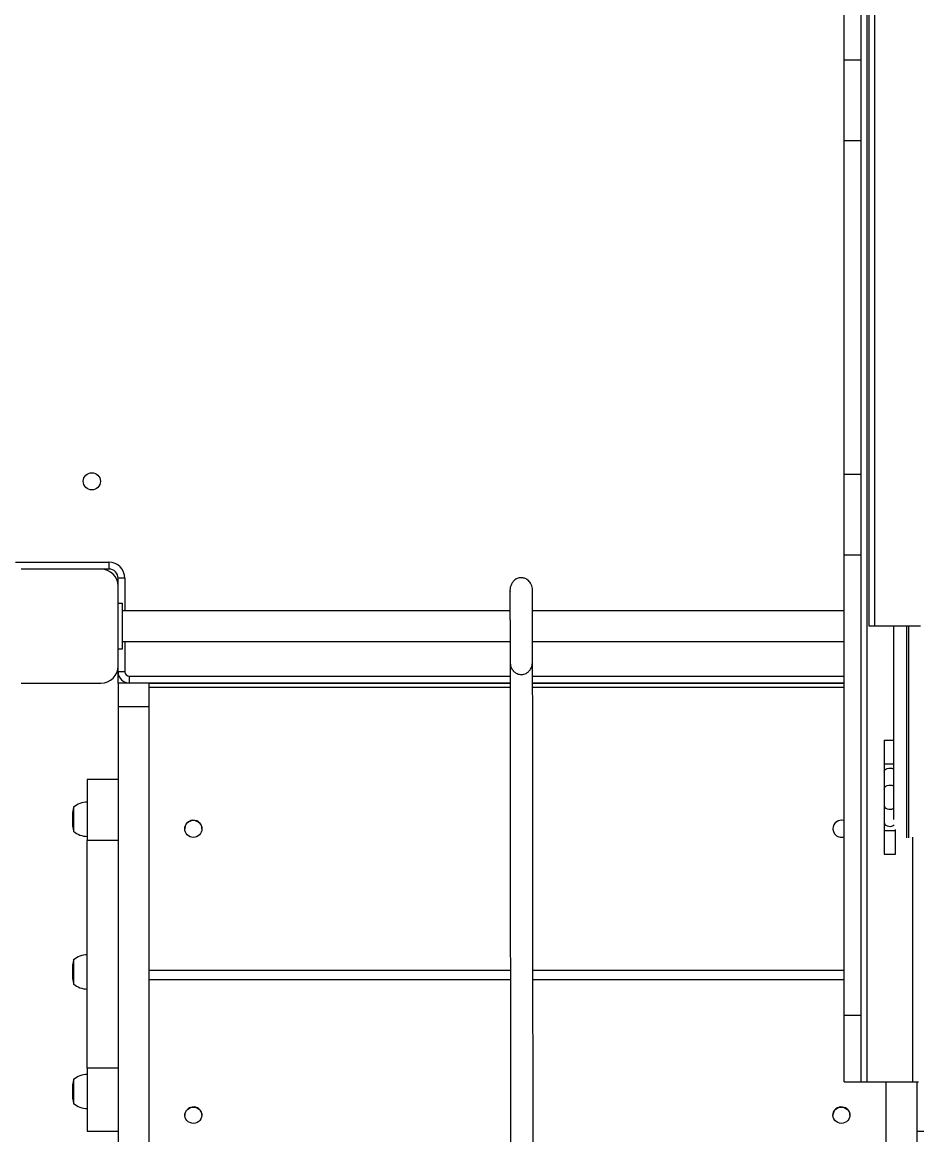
# Model space of a CAD drawing. Header units: millimetres. Extents: x -11024 to 8278, y -7837 to 5770.
# Drawn here: x -4197 to -3413, y -2183 to -1207 of the extents above; entities that cross this region are included whole.
import ezdxf

# ---------------------------------------------------------------- set-up
doc = ezdxf.new("R2010")
doc.units = ezdxf.units.MM
for name, color, linetype in [('DIKOM_ОБЪЕКТ', 7, 'Continuous'), ('DIKOM_РАЗМЕР_ЗОНА', 7, 'Continuous'), ('DIKOM_РАЗМЕР_ОБЪЕКТА', 7, 'Continuous')]:
    doc.layers.add(name, color=color, linetype=linetype)
doc.styles.add('style1', font='arial.ttf', dxfattribs={"width": 0.8})
doc.dimstyles.new('1-50', dxfattribs={"dimtxt": 300, "dimasz": 200, "dimexe": 100, "dimexo": 0, "dimgap": 100, "dimtad": 1, "dimtxsty": 'style1', "dimcen": 200, "dimclrd": 7, "dimclre": 7, "dimclrt": 7, "dimadec": 1, "dimazin": 2, "dimtfac": 1, "dimtmove": 0, "dimatfit": 2, "dimfxl": 0, "dimlwd": 25, "dimlwe": 18, "dimarcsym": 0})

# ---------------------------------------------------------------- blocks, each defined once
blk = doc.blocks.new('*D9')
at = {"layer": 'Defpoints', "color": 0, "transparency": 16777216}
for p in [(3740.68, 3707.51), (-8191.56, -3797.25), (-1076.12, -3797.25)]:
    blk.add_point(p, dxfattribs=at)
at = {"layer": 'DIKOM_РАЗМЕР_ОБЪЕКТА', "color": 7, "lineweight": 18, "transparency": 16777216}
for p, q in [((3740.68, 3707.51), (-8291.56, 3707.51)), ((-1076.12, -3797.25), (-8291.56, -3797.25))]:
    blk.add_line(p, q, dxfattribs=at)
at = {"layer": 'DIKOM_РАЗМЕР_ОБЪЕКТА', "color": 7, "lineweight": 25, "transparency": 16777216}
blk.add_line((-8191.56, 3507.51), (-8191.56, -3597.25), dxfattribs=at)
at = {"layer": 'DIKOM_РАЗМЕР_ОБЪЕКТА', "color": 7, "transparency": 16777216}
for points in [[(-8224.9, 3507.51), (-8158.23, 3507.51), (-8191.56, 3707.51)], [(-8224.9, -3597.25), (-8158.23, -3597.25), (-8191.56, -3797.25)]]:
    blk.add_solid(points, dxfattribs=at)
at = {"layer": 'DIKOM_РАЗМЕР_ОБЪЕКТА', "color": 7, "transparency": 16777216, "insert": (-8444.74, -44.87), "char_height": 300, "attachment_point": 5, "rotation": 90, "style": 'style1'}
blk.add_mtext('7500', dxfattribs=at)
blk = doc.blocks.new('*D10')
at = {"layer": 'Defpoints', "color": 0, "transparency": 16777216}
for p in [(-7791.31, -186.83), (6174.94, -1432.98), (6174.94, -5371.27)]:
    blk.add_point(p, dxfattribs=at)
at = {"layer": 'DIKOM_РАЗМЕР_ОБЪЕКТА', "color": 7, "lineweight": 18, "transparency": 16777216}
for p, q in [((-7791.31, -186.83), (-7791.31, -5471.27)), ((6174.94, -1432.98), (6174.94, -5471.27))]:
    blk.add_line(p, q, dxfattribs=at)
at = {"layer": 'DIKOM_РАЗМЕР_ОБЪЕКТА', "color": 7, "lineweight": 25, "transparency": 16777216}
blk.add_line((-7591.31, -5371.27), (5974.94, -5371.27), dxfattribs=at)
at = {"layer": 'DIKOM_РАЗМЕР_ОБЪЕКТА', "color": 7, "transparency": 16777216}
for points in [[(-7591.31, -5337.93), (-7591.31, -5404.6), (-7791.31, -5371.27)], [(5974.94, -5337.93), (5974.94, -5404.6), (6174.94, -5371.27)]]:
    blk.add_solid(points, dxfattribs=at)
at = {"layer": 'DIKOM_РАЗМЕР_ОБЪЕКТА', "color": 7, "transparency": 16777216, "insert": (-1343.68, -5118.1), "char_height": 300, "attachment_point": 5, "style": 'style1'}
blk.add_mtext('14000', dxfattribs=at)
blk = doc.blocks.new('*D11')
at = {"layer": 'Defpoints', "color": 0, "transparency": 16777216}
for p in [(3316.13, 5770.14), (-10574.15, -5797.25), (-1580.09, -5797.25)]:
    blk.add_point(p, dxfattribs=at)
at = {"layer": 'DIKOM_РАЗМЕР_ЗОНА', "color": 7, "lineweight": 18, "transparency": 16777216}
for p, q in [((3316.13, 5770.14), (-10674.15, 5770.14)), ((-1580.09, -5797.25), (-10674.15, -5797.25))]:
    blk.add_line(p, q, dxfattribs=at)
at = {"layer": 'DIKOM_РАЗМЕР_ЗОНА', "color": 7, "lineweight": 25, "transparency": 16777216}
blk.add_line((-10574.15, 5570.14), (-10574.15, -5597.25), dxfattribs=at)
at = {"layer": 'DIKOM_РАЗМЕР_ЗОНА', "color": 7, "transparency": 16777216}
for points in [[(-10607.49, 5570.14), (-10540.82, 5570.14), (-10574.15, 5770.14)], [(-10607.49, -5597.25), (-10540.82, -5597.25), (-10574.15, -5797.25)]]:
    blk.add_solid(points, dxfattribs=at)
at = {"layer": 'DIKOM_РАЗМЕР_ЗОНА', "color": 7, "transparency": 16777216, "insert": (-10827.33, -172.99), "char_height": 300, "attachment_point": 5, "rotation": 90, "style": 'style1'}
blk.add_mtext('11500', dxfattribs=at)
blk = doc.blocks.new('*D12')
at = {"layer": 'Defpoints', "color": 0, "transparency": 16777216}
for p in [(8278.33, -1824.9), (-9291.31, -2098.9), (8278.33, -7737.03)]:
    blk.add_point(p, dxfattribs=at)
at = {"layer": 'DIKOM_РАЗМЕР_ЗОНА', "color": 7, "lineweight": 18, "transparency": 16777216}
for p, q in [((8278.33, -1824.9), (8278.33, -7837.03)), ((-9291.31, -2098.9), (-9291.31, -7837.03))]:
    blk.add_line(p, q, dxfattribs=at)
at = {"layer": 'DIKOM_РАЗМЕР_ЗОНА', "color": 7, "lineweight": 25, "transparency": 16777216}
blk.add_line((-9091.31, -7737.03), (8078.33, -7737.03), dxfattribs=at)
at = {"layer": 'DIKOM_РАЗМЕР_ЗОНА', "color": 7, "transparency": 16777216}
for points in [[(-9091.31, -7703.7), (-9091.31, -7770.36), (-9291.31, -7737.03)], [(8078.33, -7703.7), (8078.33, -7770.36), (8278.33, -7737.03)]]:
    blk.add_solid(points, dxfattribs=at)
at = {"layer": 'DIKOM_РАЗМЕР_ЗОНА', "color": 7, "transparency": 16777216, "insert": (-900.48, -7483.86), "char_height": 300, "attachment_point": 5, "style": 'style1'}
blk.add_mtext('17500', dxfattribs=at)

msp = doc.modelspace()

# ---------------------------------------------------------------- linework, layer by layer
at = {"layer": 'DIKOM_ОБЪЕКТ', "color": 7, "linetype": 'Continuous', "lineweight": 15}
for p, q in [((-3454.452, -1736.829), (-3454.452, 1463.171)), ((-3449.452, -1736.829), (-3449.452, 1463.171)), ((-3456.184, -2136.829), (-3456.184, -386.829)), ((-3476.184, -1240.415), (-3476.184, -836.651)), ((-3461.184, -1240.415), (-3461.184, -836.651)), ((-3476.184, -1240.415), (-3461.184, -1240.415)), ((-3476.184, -1310.926), (-3476.184, -1240.415)), ((-3461.184, -1310.926), (-3461.184, -1240.415)), ((-3476.184, -1310.926), (-3461.184, -1310.926)), ((-3476.184, -1603.712), (-3476.184, -1310.926)), ((-3461.184, -1407.528), (-3461.184, -1310.926)), ((-3461.184, -1507.108), (-3461.184, -1407.528)), ((-3461.184, -1603.712), (-3461.184, -1507.108)), ((-3476.184, -1603.712), (-3461.184, -1603.712)), ((-3476.184, -1674.224), (-3476.184, -1603.712)), ((-3461.184, -1674.224), (-3461.184, -1603.712)), ((-3476.184, -1674.224), (-3461.184, -1674.224)), ((-3476.184, -2077.99), (-3476.184, -1674.224)), ((-3461.184, -2077.99), (-3461.184, -1674.224)), ((-4202.616, -1680.829), (-4120.616, -1680.829)), ((-4127.616, -1686.829), (-4197.616, -1686.829)), ((-4120.616, -1686.829), (-4127.616, -1686.829)), ((-4120.616, -1680.829), (-4120.616, -1686.829)), ((-4112.616, -1701.829), (-4112.616, -1694.829)), ((-4106.616, -1694.829), (-4112.616, -1694.829)), ((-4106.616, -1694.829), (-4106.616, -1723.329)), ((-4112.616, -1771.829), (-4112.616, -1701.829)), ((-4112.616, -1716.829), (-4108.616, -1716.829)), ((-4108.616, -1756.829), (-4108.616, -1716.829)), ((-3769.109, -1723.329), (-4108.616, -1723.329)), ((-3476.184, -1723.329), (-3749.31, -1723.329)), ((-3449.452, -1736.829), (-3454.452, -1736.829)), ((-3409.452, -1736.829), (-3449.452, -1736.829)), ((-3432.673, -1906.382), (-3432.673, -1736.829)), ((-3421.673, -1736.829), (-3421.673, -1922.47)), ((-3419.673, -1922.47), (-3419.673, -1736.829)), ((-4108.616, -1750.329), (-3769.082, -1750.329)), ((-4106.616, -1750.329), (-4106.616, -1776.829)), ((-3749.285, -1750.329), (-3476.184, -1750.329)), ((-4112.616, -1756.829), (-4108.616, -1756.829)), ((-4112.616, -1776.829), (-4112.616, -1771.829)), ((-4112.616, -1786.829), (-4112.616, -1776.829)), ((-4106.616, -1776.829), (-4112.616, -1776.829)), ((-4102.616, -1786.829), (-4102.616, -1780.829)), ((-4102.616, -1780.829), (-3769.052, -1780.829)), ((-3749.251, -1780.829), (-3476.184, -1780.829)), ((-4197.616, -1786.829), (-4127.616, -1786.829)), ((-4085.616, -1786.829), (-4112.616, -1786.829)), ((-4112.616, -1786.829), (-4112.616, -1807.638)), ((-4085.616, -1786.829), (-4085.616, -1807.638)), ((-3769.046, -1786.829), (-4085.616, -1786.829)), ((-3769.046, -1787.104), (-4085.616, -1787.104)), ((-3769.042, -1790.508), (-4085.616, -1790.508)), ((-3476.184, -1786.829), (-3749.245, -1786.829)), ((-3476.184, -1787.104), (-3749.245, -1787.104)), ((-3476.184, -1790.508), (-3749.242, -1790.508)), ((-4085.616, -1807.638), (-4112.616, -1807.638)), ((-4112.616, -1807.638), (-4112.616, -3009.175)), ((-4085.616, -1807.638), (-4085.616, -3009.175)), ((-3441.184, -1836.829), (-3441.184, -1857.687)), ((-3441.184, -1836.829), (-3432.673, -1836.829)), ((-3441.184, -1857.687), (-3441.184, -1864.758)), ((-3441.184, -1857.687), (-3432.673, -1857.687)), ((-4112.616, -1871.403), (-4139.616, -1871.403)), ((-4139.616, -1871.403), (-4139.616, -1924.702)), ((-3441.184, -1864.758), (-3441.184, -1879.758)), ((-3441.184, -1879.758), (-3441.184, -1893.9)), ((-4151.616, -1895.412), (-4151.616, -1907.561)), ((-3441.184, -1893.9), (-3441.184, -1908.9)), ((-4152.668, -1904.738), (-4152.668, -1907.687)), ((-4151.616, -1907.561), (-4151.616, -1917.012)), ((-3476.54, -1907.361), (-3476.175, -1907.476)), ((-3476.54, -1907.403), (-3476.184, -1907.514)), ((-3441.184, -1908.9), (-3441.184, -1915.971)), ((-4054.116, -1914.511), (-4054.116, -1914.553)), ((-4039.116, -1914.553), (-4039.116, -1914.511)), ((-3486.116, -1914.511), (-3486.116, -1914.553)), ((-3441.184, -1915.971), (-3441.184, -1936.829)), ((-3441.184, -1915.971), (-3431.184, -1915.971)), ((-3431.184, -1915.971), (-3431.184, -1915.256)), ((-3431.184, -1936.829), (-3431.184, -1915.971)), ((-4112.616, -1924.702), (-4139.616, -1924.702)), ((-4139.616, -2124.506), (-4139.616, -1924.702)), ((-3416.184, -2136.829), (-3416.184, -1921.877)), ((-3441.184, -1936.829), (-3431.184, -1936.829)), ((-4152.668, -2038.579), (-4152.668, -2041.529)), ((-4151.616, -2029.254), (-4151.616, -2041.335)), ((-4085.616, -2038.514), (-3768.799, -2038.514)), ((-3748.998, -2038.514), (-3476.184, -2038.514)), ((-4151.616, -2041.335), (-4151.616, -2050.854)), ((-3768.79, -2047.06), (-4085.616, -2047.06)), ((-3476.184, -2047.06), (-3748.989, -2047.06)), ((-3476.184, -2077.99), (-3461.184, -2077.99)), ((-3476.184, -2136.361), (-3476.184, -2077.99)), ((-3461.184, -2127.323), (-3461.184, -2077.99)), ((-4112.616, -2124.506), (-4139.616, -2124.506)), ((-4139.616, -2124.506), (-4139.616, -2179.689)), ((-4151.616, -2134.08), (-4151.616, -2145.388)), ((-3461.184, -2136.829), (-3461.184, -2127.323)), ((-4152.668, -2143.406), (-4152.668, -2146.355)), ((-4151.616, -2145.388), (-4151.616, -2155.68)), ((-3476.184, -2136.361), (-3461.184, -2136.361)), ((-3456.184, -2136.829), (-3461.184, -2136.829)), ((-3416.184, -2136.829), (-3456.184, -2136.829)), ((-3439.616, -2136.829), (-3439.616, -3009.175)), ((-3411.184, -2136.829), (-3416.184, -2136.829)), ((-3412.616, -2136.829), (-3412.616, -3009.175)), ((-4054.116, -2165.59), (-4054.116, -2165.696)), ((-4039.116, -2165.696), (-4039.116, -2165.59)), ((-3486.116, -2165.59), (-3486.116, -2165.696)), ((-3471.116, -2165.696), (-3471.116, -2165.59)), ((-4139.616, -2179.689), (-4112.616, -2179.689)), ((-3412.616, -2179.689), (-3385.616, -2179.689))]:
    msp.add_line(p, q, dxfattribs=at)
at = {"layer": 'DIKOM_ОБЪЕКТ', "color": 7, "linetype": 'Continuous', "lineweight": 15, "flags": 128}
for points in [[(-3441.184, -1864.758), (-3440.998, -1863.804), (-3440.456, -1862.921), (-3439.596, -1862.174), (-3438.484, -1861.619), (-3437.201, -1861.297), (-3435.843, -1861.231), (-3434.51, -1861.427), (-3433.3, -1861.87), (-3432.673, -1862.241)], [(-3441.184, -1879.758), (-3440.998, -1878.804), (-3440.456, -1877.921), (-3439.596, -1877.174), (-3438.484, -1876.619), (-3437.201, -1876.297), (-3435.843, -1876.231), (-3434.51, -1876.427), (-3433.3, -1876.87), (-3432.673, -1877.241)], [(-3441.184, -1893.9), (-3440.998, -1894.854), (-3440.456, -1895.737), (-3439.596, -1896.484), (-3438.484, -1897.04), (-3437.201, -1897.362), (-3435.843, -1897.428), (-3434.51, -1897.232), (-3433.3, -1896.789), (-3432.673, -1896.418)], [(-3441.184, -1908.9), (-3440.998, -1909.854), (-3440.456, -1910.737), (-3439.596, -1911.484), (-3438.484, -1912.04), (-3437.201, -1912.362), (-3435.843, -1912.428), (-3434.51, -1912.232), (-3433.3, -1911.789), (-3432.305, -1911.132), (-3432.259, -1911.091)], [(-4047.565, -2158.641), (-4045.944, -2158.613), (-4044.354, -2158.915), (-4042.869, -2159.535), (-4041.56, -2160.443), (-4040.488, -2161.596), (-4039.701, -2162.941), (-4039.239, -2164.415), (-4039.121, -2165.949), (-4039.353, -2167.471), (-4039.925, -2168.91), (-4040.81, -2170.198), (-4041.967, -2171.276), (-4043.341, -2172.094), (-4044.867, -2172.612), (-4046.476, -2172.807), (-4048.092, -2172.669), (-4049.638, -2172.205), (-4051.043, -2171.437), (-4052.241, -2170.4), (-4053.176, -2169.143), (-4053.804, -2167.726), (-4054.096, -2166.213), (-4054.038, -2164.676), (-4053.634, -2163.187), (-4052.901, -2161.815), (-4051.874, -2160.625), (-4050.601, -2159.671), (-4049.143, -2159), (-4047.565, -2158.641)], [(-3477.666, -2158.641), (-3476.089, -2159), (-3474.63, -2159.671), (-3473.358, -2160.625), (-3472.331, -2161.815), (-3471.598, -2163.187), (-3471.194, -2164.676), (-3471.136, -2166.213), (-3471.428, -2167.726), (-3472.056, -2169.143), (-3472.991, -2170.4), (-3474.189, -2171.437), (-3475.594, -2172.205), (-3477.14, -2172.669), (-3478.755, -2172.807), (-3480.364, -2172.612), (-3481.891, -2172.094), (-3483.265, -2171.276), (-3484.422, -2170.198), (-3485.307, -2168.91), (-3485.879, -2167.471), (-3486.111, -2165.949), (-3485.993, -2164.415), (-3485.53, -2162.941), (-3484.744, -2161.596), (-3483.672, -2160.443), (-3482.362, -2159.535), (-3480.878, -2158.915), (-3479.288, -2158.613), (-3477.666, -2158.641)]]:
    msp.add_lwpolyline(points, dxfattribs=at)
at = {"layer": 'DIKOM_ОБЪЕКТ', "color": 7, "linetype": 'Continuous', "lineweight": 15}
for centre, radius in [((-4135.616, -1609.829), 7.5), ((-4046.644, -1914.594), 7.476)]:
    msp.add_circle(centre, radius, dxfattribs=at)
for centre, radius, start, end in [((-4127.616, -1701.829), 15, 0, 90), ((-4120.616, -1694.829), 14, 0, 90), ((-4120.616, -1694.829), 8, 0, 90), ((-4127.616, -1771.829), 15, 270, 0), ((-4102.616, -1776.829), 10, 180, 270), ((-4102.616, -1776.829), 4, 180, 270), ((-4139.456, -1909.889), 18.677, 90.490933, 130.621157), ((-4110.833, -1904.738), 41.836, 167.120378, 180), ((-4110.833, -1907.687), 41.836, 180, 192.879622), ((-4046.667, -1914.53), 7.45, 105.773139, 179.850046), ((-4046.601, -1914.548), 7.485, 0.288058, 106.220425), ((-3478.629, -1914.551), 7.487, 73.798552, 179.692964), ((-3478.636, -1914.554), 7.452, 73.661481, 289.21486), ((-4139.456, -1902.536), 18.677, 229.378843, 269.509067), ((-4139.456, -2043.731), 18.677, 90.490933, 130.621157), ((-4110.833, -2038.579), 41.836, 167.120378, 180), ((-4110.833, -2041.529), 41.836, 180, 192.879622), ((-4139.456, -2036.377), 18.677, 229.378843, 269.509067), ((-4110.833, -2143.406), 41.836, 167.120378, 180), ((-4139.456, -2148.557), 18.677, 90.490933, 130.621157), ((-4110.833, -2146.355), 41.836, 180, 192.879622), ((-4139.456, -2141.204), 18.677, 229.378843, 269.509067), ((-4046.843, -2165.775), 7.275, 95.697778, 178.544341), ((-4046.476, -2165.819), 7.364, 1.778053, 98.50371), ((-3478.755, -2165.819), 7.364, 81.494447, 178.223791), ((-3478.332, -2165.722), 7.217, 1.046753, 84.706969)]:
    msp.add_arc(centre, radius, start, end, dxfattribs=at)
for points, knots in [([(-3749.354, -1706.407), (-3749.344, -1705.572), (-3749.324, -1703.917), (-3749.899, -1701.495), (-3750.879, -1699.348), (-3752.139, -1697.644), (-3753.512, -1696.375), (-3755.363, -1695.174), (-3757.926, -1694.322), (-3760.695, -1694.424), (-3763.01, -1695.168), (-3764.99, -1696.339), (-3766.875, -1698.238), (-3768.311, -1700.745), (-3768.955, -1703.107), (-3769.147, -1705.014), (-3769.114, -1705.954), (-3769.097, -1706.423)], [0, 0, 0, 0, 0.0759893, 0.1504887, 0.2206698, 0.2821055, 0.3317902, 0.3772214, 0.4673339, 0.5543962, 0.6056363, 0.6712805, 0.748676, 0.8329858, 0.9180084, 0.9590592, 1, 1, 1, 1]), ([(-3769.103, -1706.208), (-3769.107, -1706.273), (-3769.115, -1706.401), (-3769.12, -1707.515), (-3769.122, -1709.097), (-3769.121, -1711.202), (-3769.118, -1713.702), (-3769.115, -1716.437), (-3769.111, -1718.886), (-3769.11, -1721.009), (-3769.109, -1722.939), (-3769.107, -1725.221), (-3769.105, -1728.061), (-3769.101, -1731.522), (-3769.098, -1735.265), (-3769.093, -1738.823), (-3769.089, -1742.208), (-3769.086, -1745.445), (-3769.084, -1748.62), (-3769.081, -1751.636), (-3769.079, -1754.423), (-3769.076, -1757.181), (-3769.075, -1759.832), (-3769.071, -1762.284), (-3769.069, -1764.409), (-3769.065, -1766.166), (-3769.062, -1766.85), (-3769.061, -1767.2)], [0, 0, 0, 0, 0.0527194, 0.1043231, 0.1516444, 0.1946006, 0.2449315, 0.2872067, 0.3213224, 0.3472144, 0.3695237, 0.3928499, 0.4297566, 0.4689964, 0.5106112, 0.5546471, 0.5868351, 0.6234267, 0.6644073, 0.6980142, 0.7340523, 0.7725076, 0.8133553, 0.8565551, 0.9020888, 0.9499258, 1, 1, 1, 1]), ([(-3749.274, -1767.127), (-3749.273, -1766.734), (-3749.27, -1765.977), (-3749.27, -1763.982), (-3749.271, -1761.654), (-3749.275, -1758.877), (-3749.279, -1755.801), (-3749.282, -1752.608), (-3749.286, -1749.851), (-3749.287, -1747.532), (-3749.288, -1745.464), (-3749.29, -1743.042), (-3749.293, -1740.069), (-3749.297, -1736.508), (-3749.3, -1732.726), (-3749.304, -1729.201), (-3749.308, -1725.922), (-3749.311, -1722.865), (-3749.313, -1719.95), (-3749.315, -1717.264), (-3749.317, -1714.859), (-3749.319, -1712.568), (-3749.322, -1710.474), (-3749.325, -1708.67), (-3749.33, -1707.28), (-3749.337, -1706.34), (-3749.344, -1706.225), (-3749.347, -1706.167)], [0, 0, 0, 0, 0.0562062, 0.1081319, 0.1556644, 0.1987505, 0.2491644, 0.2914546, 0.325549, 0.3514037, 0.3736249, 0.396902, 0.4338073, 0.4731315, 0.5149127, 0.5591957, 0.591522, 0.6281679, 0.6691081, 0.7026132, 0.7384795, 0.7766839, 0.8171924, 0.8599515, 0.9049317, 0.9520827, 1, 1, 1, 1]), ([(-3748.116, -2941.456), (-3748.12, -2937.674), (-3748.127, -2930.29), (-3748.138, -2919.46), (-3748.148, -2909.13), (-3748.157, -2899.289), (-3748.167, -2889.931), (-3748.176, -2881.056), (-3748.184, -2872.876), (-3748.191, -2865.371), (-3748.198, -2858.526), (-3748.205, -2852.104), (-3748.21, -2846.114), (-3748.215, -2840.562), (-3748.225, -2831.118), (-3748.238, -2817.321), (-3748.257, -2798.502), (-3748.277, -2778.244), (-3748.298, -2756.495), (-3748.321, -2733.386), (-3748.344, -2709.59), (-3748.368, -2685.196), (-3748.393, -2659.782), (-3748.419, -2633.394), (-3748.445, -2606.075), (-3748.473, -2578.404), (-3748.5, -2550.493), (-3748.527, -2522.149), (-3748.552, -2497.123), (-3748.573, -2475.573), (-3748.59, -2457.768), (-3748.608, -2439.608), (-3748.626, -2421.058), (-3748.645, -2402.085), (-3748.664, -2382.656), (-3748.683, -2362.733), (-3748.703, -2342.175), (-3748.723, -2320.93), (-3748.745, -2299.061), (-3748.766, -2276.825), (-3748.788, -2254.325), (-3748.81, -2231.8), (-3748.832, -2209.352), (-3748.853, -2187.084), (-3748.874, -2164.987), (-3748.894, -2144.94), (-3748.912, -2126.974), (-3748.927, -2111.063), (-3748.942, -2095.534), (-3748.957, -2080.451), (-3748.971, -2065.881), (-3748.985, -2051.892), (-3748.998, -2038.554), (-3749.01, -2025.826), (-3749.022, -2013.666), (-3749.033, -2002.032), (-3749.044, -1990.877), (-3749.057, -1978.369), (-3749.07, -1964.736), (-3749.084, -1950.118), (-3749.098, -1936.052), (-3749.112, -1922.498), (-3749.124, -1909.386), (-3749.137, -1896.734), (-3749.149, -1884.586), (-3749.16, -1873.918), (-3749.169, -1864.598), (-3749.177, -1856.508), (-3749.183, -1849.88), (-3749.188, -1844.469), (-3749.193, -1840.049), (-3749.198, -1835.158), (-3749.203, -1829.791), (-3749.209, -1824.042), (-3749.215, -1817.888), (-3749.221, -1811.305), (-3749.229, -1804.129), (-3749.236, -1796.282), (-3749.245, -1787.664), (-3749.253, -1779.518), (-3749.26, -1772.008), (-3749.267, -1765.486), (-3749.273, -1759.153), (-3749.278, -1753.951), (-3749.28, -1751.416), (-3749.281, -1750.329)], [0, 0, 0, 0, 0.0127886, 0.0249692, 0.0365402, 0.0475006, 0.0578499, 0.0675884, 0.0767164, 0.0845479, 0.0918676, 0.0986762, 0.1049744, 0.1107631, 0.1160443, 0.1342909, 0.1528611, 0.1717582, 0.19228, 0.2128079, 0.2333408, 0.2538908, 0.27445, 0.2962729, 0.3181267, 0.3400425, 0.3620208, 0.3840145, 0.4060133, 0.4189615, 0.4318869, 0.4447835, 0.4576464, 0.4704763, 0.4832784, 0.4960626, 0.5088421, 0.5218523, 0.534885, 0.547959, 0.5610793, 0.574243, 0.5872117, 0.600214, 0.6132391, 0.626254, 0.6360887, 0.6458937, 0.6556654, 0.6654041, 0.675116, 0.6848141, 0.6945177, 0.7042434, 0.713997, 0.7237825, 0.7335982, 0.7434375, 0.758216, 0.772974, 0.7876762, 0.8023304, 0.8169499, 0.831534, 0.8457952, 0.8596134, 0.8696459, 0.8794367, 0.8889928, 0.8938014, 0.899175, 0.9051148, 0.9116217, 0.9186957, 0.9259159, 0.9336415, 0.9418702, 0.9506007, 0.9598324, 0.9695681, 0.9756545, 0.9819241, 0.9883717, 0.9950164, 1, 1, 1, 1]), ([(-3769.068, -1764.683), (-3769.068, -1764.943), (-3769.064, -1767.733), (-3769.059, -1773.456), (-3769.052, -1780.889), (-3769.045, -1787.718), (-3769.039, -1794.303), (-3769.032, -1800.632), (-3769.027, -1806.679), (-3769.021, -1812.112), (-3769.016, -1816.994), (-3769.012, -1821.5), (-3769.001, -1832.083), (-3768.985, -1848.725), (-3768.965, -1868.661), (-3768.948, -1885.904), (-3768.934, -1900.304), (-3768.919, -1915.116), (-3768.905, -1930.45), (-3768.889, -1946.426), (-3768.874, -1961.411), (-3768.86, -1975.329), (-3768.848, -1988.011), (-3768.835, -2001.301), (-3768.821, -2015.276), (-3768.807, -2029.725), (-3768.793, -2044.662), (-3768.777, -2060.112), (-3768.762, -2076.356), (-3768.745, -2093.277), (-3768.728, -2110.678), (-3768.711, -2128.45), (-3768.693, -2146.496), (-3768.676, -2164.833), (-3768.655, -2186.017), (-3768.632, -2210.049), (-3768.605, -2236.829), (-3768.58, -2263.506), (-3768.554, -2289.905), (-3768.531, -2314.057), (-3768.51, -2335.895), (-3768.491, -2355.466), (-3768.472, -2374.572), (-3768.454, -2393.237), (-3768.436, -2411.484), (-3768.417, -2430.398), (-3768.399, -2449.916), (-3768.379, -2469.995), (-3768.36, -2489.651), (-3768.338, -2511.702), (-3768.315, -2536.015), (-3768.288, -2562.53), (-3768.263, -2588.754), (-3768.237, -2614.735), (-3768.211, -2641.99), (-3768.183, -2670.376), (-3768.154, -2699.678), (-3768.131, -2724.261), (-3768.111, -2744.205), (-3768.095, -2759.624), (-3768.082, -2774.16), (-3768.072, -2785.088), (-3768.063, -2792.788), (-3768.059, -2797.571), (-3768.054, -2802.439), (-3768.048, -2807.603), (-3768.043, -2813.244), (-3768.037, -2819.251), (-3768.031, -2825.595), (-3768.025, -2832.249), (-3768.017, -2839.313), (-3768.011, -2846.778), (-3768.002, -2854.966), (-3767.993, -2863.897), (-3767.984, -2873.587), (-3767.974, -2883.744), (-3767.963, -2894.364), (-3767.952, -2905.454), (-3767.941, -2917.02), (-3767.929, -2929.08), (-3767.921, -2937.281), (-3767.917, -2941.473)], [0, 0, 0, 0, 0.00082034, 0.00878263, 0.0163391, 0.02349076, 0.03024028, 0.03775245, 0.04469621, 0.05107069, 0.05687485, 0.06217363, 0.06740421, 0.09561063, 0.12413125, 0.14120954, 0.15828955, 0.17538407, 0.19250897, 0.2096924, 0.2269579, 0.23899021, 0.25101123, 0.26299933, 0.27494017, 0.28683121, 0.29798184, 0.30911738, 0.32026678, 0.33145092, 0.34267718, 0.35374529, 0.36484849, 0.37597343, 0.38710138, 0.40297126, 0.41880148, 0.43457929, 0.4502932, 0.46594003, 0.4782908, 0.49062965, 0.50297718, 0.51534869, 0.52775169, 0.54017862, 0.55485667, 0.56956802, 0.58430587, 0.59906638, 0.62018542, 0.64129497, 0.66234024, 0.68333712, 0.70429932, 0.72916275, 0.75399583, 0.77881687, 0.79337728, 0.8074742, 0.8210512, 0.8341145, 0.83886064, 0.84353574, 0.84819721, 0.85331633, 0.85899813, 0.86524341, 0.87164883, 0.87855697, 0.88596879, 0.89388519, 0.90230724, 0.91230496, 0.92293469, 0.93419734, 0.94609333, 0.9586226, 0.97178455, 0.98557775, 1, 1, 1, 1]), ([(-3769.039, -1765.815), (-3769.055, -1766.684), (-3769.086, -1768.335), (-3768.824, -1770.508), (-3768.392, -1772.214), (-3767.889, -1773.484), (-3767.421, -1774.38), (-3766.976, -1775.07), (-3766.583, -1775.591), (-3766.206, -1776.036), (-3765.707, -1776.57), (-3764.902, -1777.301), (-3763.644, -1778.161), (-3761.985, -1778.913), (-3760.004, -1779.339), (-3757.902, -1779.287), (-3755.929, -1778.767), (-3754.429, -1777.999), (-3753.28, -1777.16), (-3752.379, -1776.315), (-3751.462, -1775.183), (-3750.624, -1773.755), (-3749.942, -1772.052), (-3749.48, -1770.119), (-3749.244, -1768.024), (-3749.279, -1766.546), (-3749.297, -1765.789)], [0, 0, 0, 0, 0.0787637, 0.1496492, 0.2113086, 0.2502504, 0.2820543, 0.3061637, 0.3224694, 0.3330898, 0.3444225, 0.3717979, 0.4057249, 0.4463981, 0.4932532, 0.540492, 0.5861919, 0.6300526, 0.6539399, 0.6854608, 0.7246047, 0.7706065, 0.822321, 0.8784527, 0.9377657, 1, 1, 1, 1])]:
    msp.add_open_spline(points, degree=3, knots=knots, dxfattribs=at)

# ---------------------------------------------------------------- dimensions: what is measured, and where the dimension line sits
at = {"layer": 'DIKOM_РАЗМЕР_ЗОНА'}
dim = msp.add_linear_dim(base=(-10574.155, -5797.252), p1=(3316.126, 5770.14), p2=(-1580.087, -5797.252), angle=90, text='11500', dimstyle='1-50', dxfattribs=at)
dim.commit()
dim.dimension.update_dxf_attribs({"geometry": '*D11', "text_midpoint": (-10574.155, -172.992), "dimtype": 160})
dim = msp.add_linear_dim(base=(8278.33, -7737.029), p1=(-9291.307, -2098.904), p2=(8278.33, -1824.895), text='17500', dimstyle='1-50', dxfattribs=at)
dim.commit()
dim.dimension.update_dxf_attribs({"geometry": '*D12', "text_midpoint": (-900.475, -7737.029), "dimtype": 160})
at = {"layer": 'DIKOM_РАЗМЕР_ОБЪЕКТА'}
dim = msp.add_linear_dim(base=(-8191.564, -3797.252), p1=(3740.68, 3707.508), p2=(-1076.116, -3797.252), angle=90, text='7500', dimstyle='1-50', dxfattribs=at)
dim.commit()
dim.dimension.update_dxf_attribs({"geometry": '*D9', "text_midpoint": (-8191.564, -44.872), "dimtype": 160})
dim = msp.add_linear_dim(base=(6174.942, -5371.267), p1=(-7791.307, -186.829), p2=(6174.942, -1432.983), text='14000', dimstyle='1-50', dxfattribs=at)
dim.commit()
dim.dimension.update_dxf_attribs({"geometry": '*D10', "text_midpoint": (-1343.681, -5371.267), "dimtype": 160})

doc.saveas('drawing.dxf')
